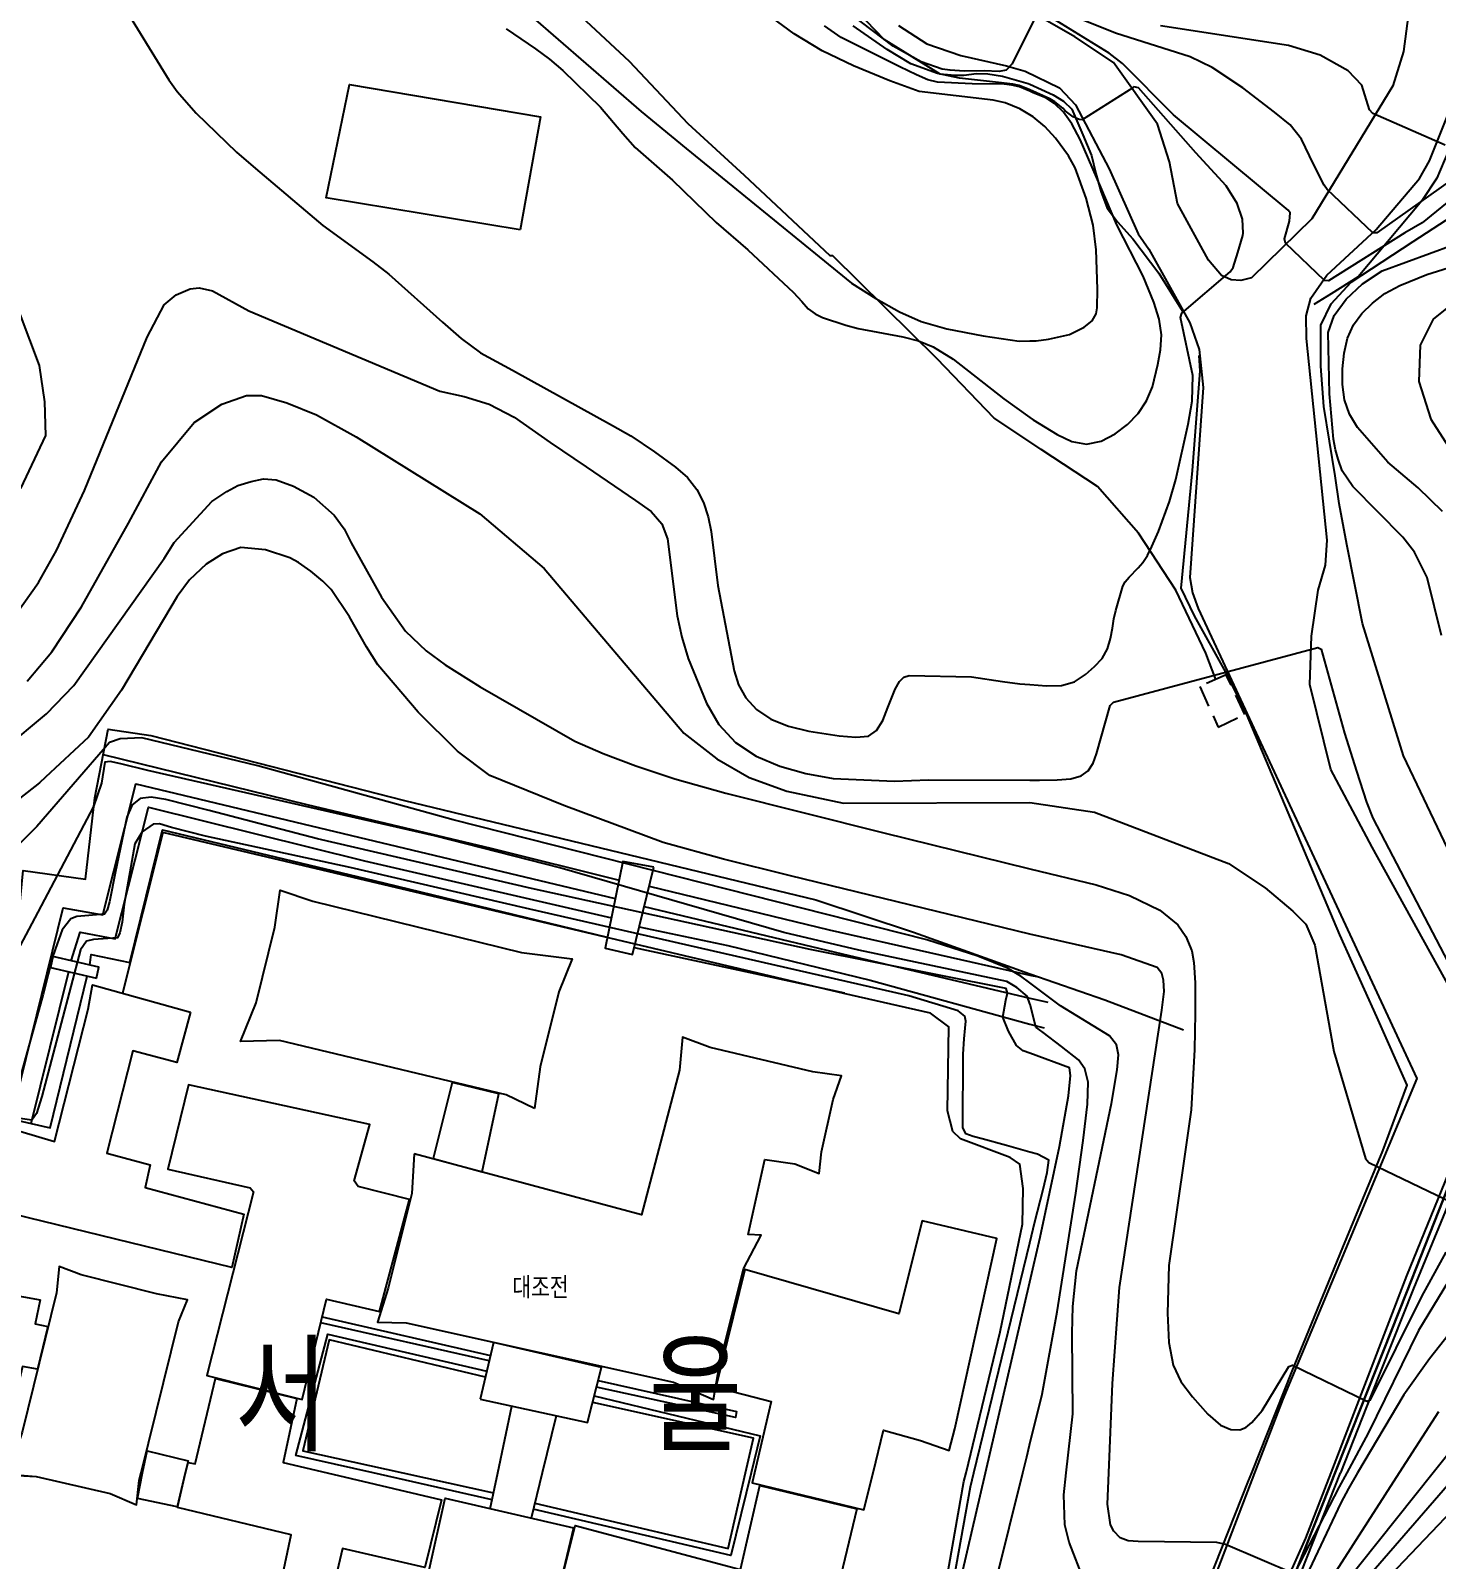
# Model space of a CAD drawing. Header units: feet. Extents: x 197796 to 199821, y 552499 to 555392.
# Drawn here: x 199281.3 to 199412.2, y 553375.1 to 553517.4 of the extents above; entities that cross this region are included whole.
import ezdxf

# ---------------------------------------------------------------- set-up
doc = ezdxf.new("R2010")
doc.units = ezdxf.units.FT
doc.header["$MEASUREMENT"] = 0
doc.linetypes.add('ANYANG3', pattern=[3, 2, -1])
for name, color, linetype in [('AAA004', 7, 'ANYANG3'), ('AAA008', 7, 'CONTINUOUS'), ('AAC001', 7, 'CONTINUOUS'), ('ADA085', 1, 'CONTINUOUS'), ('AE150', 7, 'CONTINUOUS'), ('AZ0801', 7, 'CONTINUOUS'), ('AZ0803', 7, 'CONTINUOUS'), ('CAA001', 7, 'CONTINUOUS'), ('CAA002', 30, 'CONTINUOUS'), ('wipco_image', 2, 'CONTINUOUS'), ('wipco_지적', 20, 'CONTINUOUS'), ('ZC003', 7, 'CONTINUOUS'), ('ZC601', 7, 'CONTINUOUS')]:
    doc.layers.add(name, color=color, linetype=linetype)
doc.styles.add('NGSW', font='ROMANS.shx', dxfattribs={"bigfont": 'NGSW.shx'})
picture_1 = doc.add_image_def('image1.jpg', size_in_pixel=(8269, 5907))

msp = doc.modelspace()

# ---------------------------------------------------------------- linework, layer by layer
at = {"layer": 'AAA004', "color": 255}
msp.add_lwpolyline([(199392.66, 553457.45), (199390.2, 553456.37), (199391.9, 553452.6), (199394.4, 553453.77), (199392.66, 553457.45)], dxfattribs=at)
at = {"layer": 'AAA008', "color": 255}
for points in [[(199326.94, 553498.86), (199308.87, 553501.85), (199311.05, 553512.39), (199328.81, 553509.38), (199326.94, 553498.86)], [(199328.26, 553417.08), (199325.64, 553418.37), (199304.53, 553423.43), (199300.89, 553423.34), (199302.36, 553426.93), (199304.08, 553433.96), (199304.57, 553437.42), (199307.62, 553436.38), (199327.06, 553431.62), (199331.77, 553431.02), (199330.52, 553427.96), (199328.8, 553420.98), (199328.26, 553417.08)], [(199296.24, 553426.07), (199294.98, 553421.37), (199290.88, 553422.45), (199288.45, 553412.93), (199292.48, 553411.85), (199292.02, 553409.73), (199301.21, 553407.27), (199300.08, 553402.3), (199277.06, 553407.91), (199274.57, 553398.02), (199270.03, 553399.22), (199274.16, 553416.82), (199283.59, 553414.02), (199286.72, 553426.33), (199287.12, 553428.6), (199296.24, 553426.07)], [(199317.06, 553412.88), (199316.84, 553409.19), (199314.63, 553400.38), (199313.65, 553397.2), (199316.32, 553397.15), (199341.2, 553391.62), (199344.93, 553390), (199345.5, 553393.23), (199347.73, 553402.16), (199349.38, 553405.32), (199348.15, 553405.37), (199349.7, 553412.36), (199352.51, 553411.93), (199354.77, 553411.04), (199354.97, 553413.05), (199356.07, 553417.92), (199356.85, 553420.12), (199354.18, 553420.51), (199344.62, 553422.76), (199342.05, 553423.74), (199341.75, 553420.65), (199338.22, 553407.19), (199317.06, 553412.88)], [(199318.82, 553412.43), (199323.38, 553411.19), (199324.94, 553418.47), (199320.59, 553419.52), (199318.82, 553412.43)], [(199313.82, 553398.19), (199316.64, 553408.63), (199311.84, 553409.84), (199311.46, 553410.36), (199312.94, 553415.6), (199296.06, 553419.29), (199294.14, 553411.46), (199301.8, 553409.7), (199302.1, 553409.34), (199297.76, 553392.23), (199306.63, 553390), (199308.89, 553399.35), (199313.82, 553398.19)], [(199359.78, 553383.17), (199360.77, 553387.15), (199364.19, 553386.2), (199366.88, 553385.27), (199367.41, 553387.29), (199371.3, 553405), (199364.37, 553406.64), (199362.18, 553397.99), (199347.86, 553402.1), (199345.15, 553391.17), (199350.29, 553389.81), (199348.74, 553383.17)], [(199291.63, 553383.18), (199295.11, 553397.23), (199295.97, 553399.28), (199293.08, 553399.83), (199286.06, 553401.62), (199284.01, 553402.39), (199283.76, 553399.95), (199280.58, 553386.96), (199279.31, 553383.18)], [(199282.23, 553399.29), (199281.77, 553397.04), (199282.95, 553396.8), (199281.99, 553392.82), (199280.61, 553393.09), (199280.13, 553391.07), (199275.64, 553392.15), (199277.54, 553400.12), (199282.23, 553399.29)], [(199295.78, 553383.18), (199296.01, 553384.14), (199296.68, 553384.03), (199298.56, 553391.97), (199306.14, 553390.1), (199304.86, 553384.14), (199308.97, 553383.18)], [(199291.78, 553383.18), (199292.19, 553385.23), (199296.02, 553384.31), (199295.75, 553383.18)], [(199279.31, 553383.18), (199279.28, 553383.07), (199281.87, 553382.84), (199288.77, 553381.26), (199291.2, 553380.21), (199291.46, 553382.48), (199291.63, 553383.18)], [(199295.75, 553383.18), (199295.01, 553380.02), (199291.31, 553380.81), (199291.78, 553383.18)], [(199308.97, 553383.18), (199319.61, 553380.67), (199318.05, 553374.38), (199310.38, 553376.14), (199308.53, 553368.23), (199303.94, 553369.5), (199305.62, 553377.42), (199295.02, 553379.95), (199295.78, 553383.18)], [(199348.74, 553383.17), (199348.52, 553382.24), (199358.92, 553379.73), (199359.78, 553383.17)], [(199340.78, 553354.36), (199342.11, 553358.88), (199343.7, 553358.58), (199346.09, 553368.03), (199330.42, 553371.68), (199332.05, 553378.27), (199347.44, 553374.2), (199349.25, 553382.01), (199358.26, 553379.82), (199354.78, 553365.23), (199354.03, 553365.78), (199350.66, 553366.76), (199347.19, 553352.62), (199340.78, 553354.36)], [(199331.89, 553378.05), (199330.34, 553371.56), (199318.43, 553374.01), (199319.94, 553380.83), (199331.89, 553378.05)]]:
    msp.add_lwpolyline(points, dxfattribs=at)
at = {"layer": 'AAC001', "color": 255}
for points in [[(199391.69, 553457.03), (199390.77, 553459.47), (199387.96, 553465.33), (199384.5, 553470.63), (199380.68, 553474.99), (199375.44, 553478.44), (199374.38, 553479.14), (199371.05, 553481.34), (199365.76, 553486.88), (199356.04, 553496.45), (199355.8, 553496.47), (199347.81, 553503.92), (199342.57, 553508.74), (199337.12, 553514.55), (199330.41, 553520.81)], [(199276.95, 553426.03), (199277.04, 553426.73), (199279.43, 553426.53), (199280.67, 553439.23), (199286.46, 553438.44), (199287.33, 553446.02), (199288.58, 553452.41), (199292.54, 553451.81), (199316.16, 553445.77), (199354.47, 553436.53), (199363.54, 553433.5), (199374.39, 553429.62), (199381.36, 553427.22), (199388.69, 553424.41)], [(199414.38, 553410.72), (199410.11, 553400.34), (199406.13, 553390.34), (199403.3, 553383.17)], [(199385.2, 553330.56), (199382.98, 553331.36), (199385.19, 553338.53), (199386.44, 553342.76), (199390.26, 553358.51), (199390.61, 553359.64), (199392.6, 553362.71), (199397.15, 553368.9), (199399.68, 553374), (199403.3, 553383.17)]]:
    msp.add_lwpolyline(points, dxfattribs=at)
at = {"layer": 'ADA085', "color": 255}
for points in [[(199409.68, 553519.26), (199409.16, 553515.47), (199408.17, 553512.27), (199400.63, 553499.9), (199395.03, 553494.42), (199394.02, 553494.15), (199393.12, 553494.23), (199392.23, 553494.61), (199391, 553496.05), (199388.14, 553501.32), (199387.39, 553505.21), (199386.28, 553508.72), (199382.17, 553514.45), (199378.58, 553516.85), (199356.57, 553529.46)], [(199362.15, 553517.88), (199364.8, 553516.2), (199367.96, 553515.09), (199372.21, 553514.15), (199373.95, 553513.63), (199377.15, 553512.1), (199378.62, 553510.51), (199381.76, 553504.55), (199384.46, 553498.51), (199385.45, 553497.07), (199389.29, 553490.22), (199390.13, 553487.74), (199390.52, 553484.19), (199389.28, 553466.53), (199389.53, 553465.1), (199390.05, 553463.64), (199410.4, 553419.89), (199397.95, 553390.03), (199395.31, 553383.17)], [(199417.2, 553421.6), (199406.24, 553441.41), (199402.4, 553448.66), (199400.46, 553456.55), (199400.6, 553461.07), (199401.23, 553465.35), (199401.9, 553467.67), (199402.06, 553470), (199400.14, 553488.75), (199400.12, 553490.87), (199400.54, 553492.51), (199402.02, 553494.67), (199406.62, 553498.9), (199410.67, 553503.66), (199411.58, 553505.3), (199415.4, 553514.85)], [(199402.42, 553383.17), (199409.48, 553401.52), (199417.3, 553420.7)], [(199324.85, 553383.18), (199326.16, 553389.39)], [(199330.27, 553388.49), (199328.97, 553383.18)], [(199324.15, 553379.83), (199324.85, 553383.18)], [(199328.97, 553383.18), (199327.94, 553378.95)], [(199395.31, 553383.17), (199391.32, 553372.8), (199382.94, 553366.94), (199382.29, 553364.65), (199381.04, 553364.79), (199380.09, 553360.87), (199376.29, 553361.36), (199375.54, 553357.86), (199376.97, 553357.59), (199375.07, 553349.31), (199376.54, 553348.7), (199375.05, 553339.04), (199365.06, 553297.8), (199364.32, 553295.92), (199362.5, 553292.29), (199361.92, 553291.6), (199350.67, 553287.78), (199350.29, 553287.97), (199350.01, 553288.77), (199349.95, 553294.31)], [(199384.69, 553330.95), (199382.53, 553331.49), (199386.37, 553345.04), (199389.6, 553359.29), (199396.71, 553369.59), (199400.09, 553377.11), (199402.42, 553383.17)], [(199387.48, 553333.52), (199394.34, 553355.03), (199397.76, 553362.96), (199413.7, 553379.68), (199420.43, 553383.17)]]:
    msp.add_lwpolyline(points, dxfattribs=at)
at = {"layer": 'AE150', "color": 255}
for points in [[(199339.38, 553439.56), (199336.5, 553440.09), (199334.83, 553432.03), (199337.38, 553431.42)], [(199287.49, 553429.22), (199287.7, 553430.24), (199283.42, 553431.23), (199283.19, 553430.23)]]:
    msp.add_lwpolyline(points, close=True, dxfattribs=at)
at = {"layer": 'AZ0801', "color": 255}
for points in [[(199410.07, 553552.05), (199411.46, 553546.59), (199412.87, 553541.11), (199414.13, 553536.3), (199415.05, 553532.06), (199415.93, 553528.59), (199416.64, 553524.55), (199416.65, 553522.36), (199416.56, 553519.35), (199416.57, 553515.34), (199415.99, 553513.2), (199415.34, 553510.91), (199414.29, 553508.33), (199412.97, 553505.3), (199412.27, 553503.69), (199410.89, 553501.58), (199407.69, 553497.75), (199404.94, 553494.49), (199402.45, 553492.92), (199400.83, 553491.92)], [(199354.98, 553522.68), (199360.8, 553516.63), (199366.01, 553513.38), (199367.42, 553513.26), (199368.22, 553513.27), (199369.4, 553513.41), (199370.48, 553513.39), (199371.84, 553513.19), (199374.23, 553512.49), (199374.38, 553512.42), (199376.54, 553511.44), (199377.51, 553510.85), (199378.28, 553510.12), (199379.33, 553507.72), (199380.12, 553505.78), (199380.52, 553504.12), (199381, 553502.46), (199381.58, 553500.88), (199382.53, 553499.63), (199383.96, 553498.04), (199386.4, 553494.85), (199388.59, 553491.3)], [(199395.04, 553383.17), (199398.8, 553392.64), (199403.51, 553404.17), (199407.26, 553413.14), (199409.52, 553419.26), (199406.7, 553425.62), (199403.25, 553433.27), (199394.55, 553453.82), (199392.63, 553457.72), (199389.72, 553462.96), (199388.48, 553465.51), (199389.52, 553476.46), (199390.25, 553485.74), (199390.14, 553487.17)], [(199288.12, 553450.05), (199307.08, 553445.39), (199324.2, 553441.31), (199336.14, 553438.35)], [(199275.68, 553418.76), (199279.95, 553417.73), (199284.38, 553435.78), (199288.06, 553435.12), (199291.14, 553447.3), (199312.65, 553442.17), (199335.78, 553436.63)], [(199285.12, 553430.84), (199285.97, 553433.52), (199289.21, 553432.89), (199292.34, 553445.14), (199312.45, 553440.16), (199335.42, 553434.84)], [(199286.85, 553430.44), (199286.98, 553431.43), (199290.59, 553430.69), (199293.64, 553443.02), (199313.3, 553438.3), (199335.04, 553433.05)], [(199338.95, 553437.79), (199355.7, 553433.73), (199374.39, 553429.51), (199375.18, 553429.34)], [(199338.48, 553435.88), (199356.9, 553431.5), (199374.38, 553427.36), (199376.07, 553426.98)], [(199338.01, 553433.99), (199346.25, 553432.27), (199359.51, 553429.05), (199374.38, 553424.93), (199375.73, 553424.59)], [(199337.54, 553432.08), (199357.12, 553427.87)], [(199275.33, 553417.08), (199281.39, 553415.71), (199284.9, 553429.83)], [(199281.39, 553415.71), (199283.18, 553415.31), (199286.62, 553429.42)], [(199324.05, 553393.6), (199308.36, 553397.15)], [(199308.49, 553397.71), (199324.17, 553394.1)], [(199313.24, 553383.18), (199306.04, 553384.81), (199309.02, 553396.09), (199323.83, 553392.65)], [(199323.7, 553392.1), (199309.16, 553395.55), (199306.71, 553385.23), (199316.01, 553383.18)], [(199334.2, 553391.78), (199347.07, 553388.9), (199346.98, 553388.32), (199334.04, 553391.15)], [(199347.91, 553383.17), (199348.65, 553386.4), (199333.68, 553389.74)], [(199333.83, 553390.34), (199349.28, 553386.64), (199348.43, 553383.17)], [(199324.32, 553380.67), (199313.24, 553383.18)], [(199316.01, 553383.18), (199324.46, 553381.32)], [(199348.43, 553383.17), (199346.54, 553375.49), (199328.15, 553379.81)], [(199328.28, 553380.36), (199346.28, 553376.13), (199347.91, 553383.17)], [(199382.29, 553364.65), (199381.84, 553364.76), (199382.56, 553367.04), (199390.78, 553372.76), (199391, 553373.05), (199394.75, 553382.43), (199395.04, 553383.17)]]:
    msp.add_lwpolyline(points, dxfattribs=at)
at = {"layer": 'AZ0803', "color": 255}
msp.add_lwpolyline([(199323.21, 553390.04), (199333.2, 553387.86), (199334.51, 553392.99), (199324.46, 553395.31)], close=True, dxfattribs=at)
at = {"layer": 'CAA001', "color": 255}
for points, elevation in [([(199327.9, 553518.83), (199338.18, 553509.88), (199342.39, 553506.44), (199357.78, 553493.92), (199360.03, 553492.48), (199362.25, 553491.24), (199364.27, 553490.34), (199366.65, 553489.67), (199370.05, 553489), (199373.4, 553488.52), (199374.38, 553488.53), (199374.98, 553488.54), (199376.12, 553488.69), (199378.08, 553489.14), (199379.45, 553489.81), (199380.18, 553490.41), (199380.56, 553491.07), (199380.65, 553491.63), (199380.68, 553493.36), (199380.57, 553497), (199380.27, 553499.31), (199379.61, 553501.82), (199378.6, 553504.64), (199377.97, 553505.76), (199376.78, 553507.41), (199375.77, 553508.5), (199374.7, 553509.38), (199374.38, 553509.58), (199373.46, 553510.15), (199372.09, 553510.71), (199370.98, 553510.95), (199364.08, 553511.76), (199361.36, 553512.74), (199357.95, 553514.13), (199355.05, 553515.52), (199352.43, 553517.13), (199350.33, 553518.66)], 55), ([(199413.06, 553506.75), (199406.3, 553509.71), (199406, 553510.05), (199405.28, 553512.34), (199404.02, 553513.67), (199401.42, 553515.14), (199398.46, 553516.03), (199386.54, 553517.87)], 50), ([(199412.81, 553472.67), (199410.53, 553474.85), (199407.72, 553477.26), (199404.9, 553480.47), (199404.13, 553481.72), (199403.69, 553483.05), (199403.49, 553484.48), (199403.49, 553485.95), (199403.65, 553487.41), (199403.96, 553488.78), (199404.51, 553490.03), (199405.3, 553491.1), (199406.29, 553492.06), (199407.44, 553492.94), (199408.84, 553493.7), (199411.35, 553494.71), (199417.2, 553496.56)], 55), ([(199278.88, 553450.53), (199282.84, 553453.83), (199285.39, 553456.47), (199293.79, 553468.28), (199294.73, 553469.77), (199298.22, 553473.59), (199299.62, 553474.53), (199300.63, 553475.08), (199301.88, 553475.44), (199303.04, 553475.71), (199304.2, 553475.62), (199305.84, 553475.03), (199307.72, 553473.99), (199309.6, 553472.33), (199310.53, 553471.04), (199311.19, 553469.75), (199314.03, 553464.69), (199316.25, 553461.53), (199318.17, 553459.69), (199319.96, 553458.4), (199323.22, 553456.35), (199332.03, 553451.29), (199334.66, 553450.13), (199337.69, 553448.98), (199341.34, 553447.79), (199346.08, 553446.45), (199360.67, 553442.77), (199374.38, 553439.41), (199380.56, 553437.92), (199383.66, 553436.91), (199386.48, 553435.56), (199388.16, 553434.2), (199388.9, 553433.09), (199389.47, 553431.77), (199389.66, 553430.67), (199389.77, 553428.8), (199389.78, 553425.94), (199389.71, 553422.6), (199389.39, 553416.97), (199388.81, 553412.84), (199387.33, 553402.47), (199387.2, 553398.05), (199387.31, 553395.33), (199387.73, 553393.21), (199388.44, 553391.7), (199389.52, 553390.25), (199390.96, 553388.63), (199392.13, 553387.61), (199393.1, 553387.21), (199393.92, 553387.2), (199394.49, 553387.4), (199395.06, 553387.88), (199396.01, 553389), (199398.49, 553393.09), (199398.85, 553393.2), (199405.76, 553389.86), (199406.1, 553389.98), (199410.88, 553399.61), (199413.14, 553403.71)], 50), ([(199369.17, 553383.17), (199374.37, 553404.6), (199374.85, 553406.55), (199375.62, 553409.56), (199376, 553411.13), (199376.14, 553412.27), (199375.1, 553412.84), (199374.38, 553413.04), (199372.22, 553413.64), (199369.93, 553414.26), (199369.11, 553414.5), (199368.43, 553414.75), (199368.14, 553415.32), (199368.18, 553422.15), (199368.27, 553423.59), (199368.35, 553424.57), (199368.41, 553425.21), (199368.33, 553425.7), (199367.72, 553426.17), (199363.1, 553427.59), (199327.43, 553435.73), (199311.11, 553439.54), (199297.64, 553442.44), (199294.48, 553443.25), (199293.34, 553443.6), (199292.76, 553443.56), (199291.75, 553442.83), (199291.05, 553441.74), (199290.07, 553436.11), (199289.86, 553434.45), (199289.67, 553433.44), (199289.44, 553432.97), (199287.21, 553432.81), (199286.54, 553432.66), (199285.99, 553431.85), (199282.39, 553418.21), (199281.91, 553416.62), (199281.48, 553416), (199274.18, 553417.05)], 45), ([(199366.1, 553366.49), (199368.85, 553381.87), (199369.17, 553383.17)], 45), ([(199414.29, 553383.17), (199398.2, 553364.67)], 45)]:
    msp.add_lwpolyline(points, dxfattribs=dict(at, elevation=elevation))
at = {"layer": 'CAA002', "color": 255}
for points, elevation in [([(199375.05, 553519), (199372.74, 553514.34), (199372.17, 553513.73), (199371.52, 553513.6), (199370.12, 553513.68), (199368.26, 553513.64), (199366.96, 553513.72), (199366.23, 553513.82), (199364.25, 553514.51), (199361.65, 553515.96), (199354.85, 553521.15)], 52), ([(199289.73, 553520.17), (199294.21, 553512.84), (199294.99, 553511.76), (199296.76, 553509.73), (199300.51, 553506.09), (199302.3, 553504.59), (199308.56, 553499.27), (199313.22, 553495.89), (199314.7, 553494.74), (199319.71, 553490.29), (199321.43, 553488.77), (199323.24, 553487.44), (199326.22, 553485.81), (199335.53, 553480.67), (199337.24, 553479.69), (199339.45, 553478.2), (199341.39, 553476.77), (199342.5, 553475.81), (199343.39, 553474.72), (199344.01, 553473.49), (199344.42, 553472.16), (199344.71, 553470.8), (199345.34, 553465.76), (199346.84, 553457.82), (199347.25, 553456.52), (199347.93, 553455.31), (199348.93, 553454.23), (199350.27, 553453.33), (199351.9, 553452.67), (199353.8, 553452.22), (199356.62, 553451.78), (199358.17, 553451.64), (199359.35, 553451.74), (199360.12, 553452.28), (199360.69, 553453.21), (199361.17, 553454.41), (199361.83, 553456.11), (199362.24, 553456.84), (199362.66, 553457.23), (199363.14, 553457.4), (199368.95, 553457.28), (199371.82, 553456.84), (199373.45, 553456.61), (199374.38, 553456.55), (199375.94, 553456.43), (199377.33, 553456.46), (199378.54, 553456.82), (199379.55, 553457.5), (199380.39, 553458.24), (199381.1, 553458.99), (199381.6, 553459.87), (199381.89, 553460.85), (199382.07, 553461.8), (199382.21, 553462.67), (199382.38, 553463.45), (199383.05, 553465.72), (199383.27, 553466.12), (199383.62, 553466.55), (199384.47, 553467.42), (199384.9, 553467.9), (199385.32, 553468.56), (199385.74, 553469.39), (199386.36, 553470.79), (199387.38, 553473.59), (199387.97, 553475.64), (199389.12, 553480.8), (199389.48, 553482.94), (199389.56, 553485.32), (199388.4, 553490.71), (199388.53, 553491.11), (199393.03, 553494.96), (199393.3, 553495.36), (199393.74, 553496.76), (199394.21, 553498.34), (199394.25, 553498.56), (199394.17, 553499.86), (199393.69, 553501.32), (199392.66, 553502.96), (199389.84, 553506.04), (199384.5, 553512.08), (199384.07, 553512.18), (199383.96, 553512.1), (199379.24, 553509.12), (199378.97, 553509.15), (199378.43, 553509.4), (199377.67, 553509.94), (199377.44, 553510.2), (199376.71, 553510.78), (199376.23, 553511.07), (199374.38, 553511.89), (199373.38, 553512.3), (199372.8, 553512.43), (199371.46, 553512.6), (199367.82, 553512.99), (199365.77, 553513.41), (199363.29, 553514.33), (199361.1, 553515.67), (199357.92, 553517.86)], 53), ([(199422.74, 553509.15), (199410.9, 553499.54), (199409.3, 553498.6), (199402.19, 553494.12), (199401.8, 553494.16), (199398.19, 553497.62), (199398.08, 553498.03), (199398.56, 553499.68), (199398.62, 553500.45), (199398.42, 553500.69), (199387.77, 553509.59), (199383.01, 553514.35), (199381.77, 553515.31), (199375.72, 553519.03)], 52), ([(199413.64, 553503.54), (199406.69, 553498.58), (199406.31, 553498.6), (199402.06, 553502.63), (199401.77, 553503.02), (199400.8, 553504.98), (199399.67, 553507.32), (199398.62, 553508.64), (199397.17, 553509.84), (199394.21, 553512.09), (199391.36, 553513.97), (199389.3, 553514.97), (199382.37, 553517.17), (199376.33, 553519.6)], 51), ([(199325.64, 553517.57), (199328.36, 553515.72), (199329.66, 553514.75), (199330.9, 553513.69), (199334.41, 553510.29), (199336.49, 553507.83), (199337.64, 553506.55), (199341.1, 553503.5), (199345.17, 553499.55), (199348.13, 553497.02), (199352.39, 553493.05), (199353.14, 553492.19), (199353.74, 553491.53), (199354.38, 553491.07), (199355.07, 553490.73), (199357.26, 553490.01), (199358.4, 553489.69), (199362.55, 553488.93), (199364.02, 553488.55), (199365.39, 553487.97), (199367.24, 553486.84), (199371.95, 553483.14), (199374.38, 553481.41), (199374.7, 553481.19), (199376.92, 553479.81), (199378.29, 553479.18), (199379.65, 553478.92), (199381.01, 553479.19), (199382.31, 553479.89), (199383.48, 553480.77), (199384.47, 553481.79), (199385.25, 553482.96), (199385.8, 553484.27), (199386.31, 553486.33), (199386.55, 553487.71), (199386.65, 553489.11), (199386.42, 553490.57), (199385.94, 553492.13), (199384.94, 553494.57), (199382.47, 553499.33), (199380.98, 553502.85), (199379.06, 553507.29), (199378.3, 553508.73), (199377.52, 553509.83), (199376.68, 553510.64), (199375.88, 553511.17), (199374.7, 553511.63), (199374.38, 553511.77), (199373.42, 553512.18), (199372.71, 553512.34), (199371.99, 553512.42), (199369.02, 553512.45), (199365.78, 553512.61), (199364.88, 553512.85), (199363.82, 553513.29), (199362.28, 553514.06), (199356.82, 553516.78), (199355.26, 553517.85)], 54), ([(199280.43, 553474.8), (199282.78, 553479.74), (199282.69, 553482.88), (199282.18, 553486.26), (199275.74, 553503.22)], 53), ([(199414.86, 553437.99), (199409.16, 553449.92), (199405.36, 553462.23), (199403.9, 553469.59), (199403.18, 553473.41), (199402.82, 553475.99), (199401.75, 553482.43), (199401.48, 553486.19), (199401.47, 553489.99), (199402.44, 553492), (199404.29, 553494), (199410.08, 553497.78), (199415.57, 553501.35)], 93), ([(199412.7, 553461.11), (199411.37, 553466.52), (199410.18, 553468.86), (199409.11, 553470.26), (199404.45, 553475), (199403.45, 553476.45), (199403.09, 553477.52), (199402.84, 553478.4), (199402.64, 553479.39), (199402.28, 553483.6), (199402.16, 553489.31), (199402.71, 553490.9), (199403.83, 553492.41), (199405.34, 553493.85), (199407.17, 553495.05), (199420.39, 553499.89)], 94), ([(199278.51, 553461.01), (199282.1, 553466.05), (199283.76, 553469.02), (199286.38, 553474.6), (199292.19, 553488.9), (199293.78, 553491.89), (199294.9, 553492.82), (199296.21, 553493.38), (199297.05, 553493.48), (199298.27, 553493.2), (199301.67, 553491.35), (199319.45, 553483.85), (199321.72, 553483.36), (199324.03, 553482.64), (199326.38, 553481.45), (199329.71, 553479.09), (199333.07, 553476.83), (199337.67, 553473.68), (199339.12, 553472.65), (199340.13, 553471.52), (199340.66, 553470.1), (199341.56, 553462.94), (199341.97, 553460.96), (199342.58, 553458.97), (199344.29, 553454.82), (199345.44, 553452.82), (199346.98, 553451.15), (199348.89, 553449.88), (199351.11, 553448.95), (199353.52, 553448.26), (199356.07, 553447.81), (199361.78, 553447.56), (199364.95, 553447.67), (199374.38, 553447.65), (199375.27, 553447.64), (199376.92, 553447.67), (199378.21, 553447.78), (199379.15, 553448.06), (199379.81, 553448.53), (199380.27, 553449.22), (199380.6, 553450.11), (199381.87, 553454.61), (199382.18, 553454.92), (199401.2, 553460.01), (199401.51, 553459.84), (199403.67, 553452.03), (199404.8, 553448.48), (199405.71, 553445.62), (199406.3, 553444.13), (199414.08, 553429.27)], 52), ([(199415.09, 553493.11), (199411.94, 553490.56), (199410.73, 553488.13), (199410.61, 553484.75), (199411.7, 553481.26), (199415.83, 553474.83)], 56), ([(199281.04, 553456.87), (199283.33, 553459.6), (199286.1, 553463.8), (199290.48, 553471.57), (199293.53, 553477.28), (199296.58, 553480.95), (199299.15, 553482.64), (199301.44, 553483.45), (199302.86, 553483.44), (199305.21, 553482.76), (199307.96, 553481.67), (199311.67, 553479.6), (199323.18, 553472.43), (199329.17, 553467.35), (199342.16, 553452.03), (199345.24, 553449.64), (199348.24, 553447.89), (199351.77, 553446.62), (199357.03, 553445.51), (199374.38, 553445.56), (199380.39, 553444.69), (199392.89, 553439.89), (199396.29, 553437.64), (199398.88, 553435.47), (199400.07, 553434.26), (199400.92, 553432.3), (199402.69, 553422.39), (199405.63, 553412.43), (199405.93, 553412.08), (199413.82, 553408.28)], 51), ([(199381.74, 553383.17), (199382.08, 553391.5), (199382.72, 553400.43), (199386.67, 553426.26), (199386.88, 553427.97), (199386.83, 553429.03), (199386.67, 553429.66), (199386.22, 553430.22), (199382.89, 553431.41), (199374.38, 553433.32), (199352.09, 553438.75), (199345.86, 553440.31), (199340.25, 553441.85), (199330.99, 553445.31), (199324.1, 553448.1), (199321.1, 553450.35), (199317.44, 553453.99), (199313.67, 553458.39), (199312.63, 553460.05), (199311.04, 553462.85), (199309.33, 553465.39), (199308.55, 553466.16), (199307.43, 553467.09), (199306.29, 553467.9), (199305.49, 553468.35), (199303.23, 553469.1), (199300.91, 553469.3), (199299.21, 553468.73), (199297.69, 553467.76), (199296.14, 553466.29), (199295, 553464.75), (199289.82, 553456.02), (199286.73, 553451.65), (199282.75, 553447.92), (199282.19, 553447.41), (199278.41, 553444.5)], 49), ([(199377.77, 553383.17), (199378.37, 553388.67), (199378.32, 553396.19), (199378.37, 553398.66), (199378.73, 553402), (199381.98, 553417.57), (199382.5, 553420.68), (199382.62, 553422.09), (199382.45, 553423.03), (199381.79, 553423.85), (199377.24, 553426.64), (199374.39, 553428.78), (199373.55, 553429.41), (199372.3, 553430.14), (199369.55, 553431.28), (199364.78, 553432.79), (199320.7, 553443.97), (199302.5, 553449), (199291.7, 553451.6), (199289.69, 553451.49), (199288.69, 553451.16), (199281.94, 553443.34), (199278.07, 553439.53)], 48), ([(199373.72, 553383.17), (199374.09, 553384.67), (199374.36, 553385.77), (199375.53, 553390.52), (199376.92, 553398.18), (199378.66, 553409.22), (199379.36, 553414.13), (199379.76, 553417.49), (199379.81, 553419.54), (199379.51, 553420.78), (199378.91, 553421.63), (199377.33, 553422.86), (199375.62, 553424.17), (199374.94, 553424.65), (199374.4, 553426.81), (199374.38, 553426.85), (199374.12, 553427.54), (199373.16, 553428.36), (199372.24, 553428.9), (199358.45, 553431.84), (199351.49, 553433.47), (199330.61, 553439.48), (199318.95, 553442.46), (199292.28, 553448.55), (199289.74, 553449.18), (199288.76, 553449.38), (199288.25, 553449.33), (199287.96, 553447.38), (199287.22, 553445.2), (199282.03, 553435.38), (199279.53, 553430.69)], 47), ([(199370.25, 553383.17), (199374.37, 553400.96), (199375.34, 553405.13), (199377.13, 553413.55), (199377.98, 553418.27), (199378.16, 553420.15), (199378.07, 553420.88), (199374.39, 553422.23), (199374.37, 553422.23), (199373.75, 553422.46), (199373.15, 553422.96), (199372.4, 553424.3), (199371.87, 553425.6), (199372.15, 553427.17), (199372.29, 553427.82), (199372.17, 553428.25), (199353.93, 553431.89), (199328, 553437.58), (199308.06, 553442.19), (199297.97, 553444.83), (199293.94, 553445.85), (199292.56, 553446.07), (199291.54, 553445.96), (199290.82, 553445.37), (199290.3, 553444.22), (199289.26, 553439.14), (199288.69, 553436.32), (199288.47, 553435.55), (199288.23, 553435.17), (199285.67, 553434.96), (199285.11, 553434.76), (199284.28, 553433.73), (199283.81, 553432.41), (199283.41, 553431.26), (199282.51, 553427.74), (199279.92, 553418.34)], 46), ([(199368.44, 553383.17), (199371.63, 553396.32), (199373.69, 553406.33), (199373.77, 553409.65), (199373.45, 553411.91), (199372.55, 553412.52), (199367.94, 553414.26), (199367.2, 553414.95), (199366.7, 553416.88), (199366.85, 553424.68), (199365.13, 553425.97), (199357.06, 553427.81), (199293.66, 553442.79), (199289.9, 553427.83)], 44), ([(199413.79, 553401.75), (199410.58, 553396.42), (199405.87, 553386.87), (199403.88, 553383.17)], 49), ([(199417.39, 553401.15), (199411.6, 553393.81), (199409.19, 553390.44), (199404.89, 553383.17)], 48), ([(199412.42, 553388.86), (199408.76, 553383.17)], 47), ([(199415.52, 553387.68), (199411.92, 553383.17)], 46), ([(199275.48, 553383.18), (199281.87, 553382.84)], 41), ([(199353.34, 553333.83), (199354.22, 553339.21), (199354.41, 553339.34), (199354.6, 553339.4), (199356.72, 553339.86), (199357.13, 553340.27), (199358.2, 553342.92), (199362.32, 553354.6), (199363.22, 553355.67), (199364.29, 553355.59), (199368.16, 553355.66), (199368.49, 553356.07), (199369.23, 553361.85), (199368.9, 553362.75), (199366.6, 553363.75), (199365.69, 553364.49), (199365.28, 553365.56), (199368.24, 553382.38), (199368.44, 553383.17)], 44), ([(199366.84, 553368.47), (199370.25, 553383.17)], 46), ([(199408.76, 553383.17), (199401.54, 553371.91), (199399.43, 553368.81), (199395.77, 553364.13), (199391.2, 553359.07), (199390.55, 553358.49), (199389.58, 553358.19), (199387.69, 553358.06), (199383.4, 553358.13), (199381.69, 553358.36), (199378.42, 553359.51), (199375.04, 553360.94), (199374.36, 553361.3), (199373.48, 553361.76), (199372.03, 553362.69), (199371.55, 553363.2), (199371.11, 553364.27), (199370.9, 553366.98), (199370.98, 553370.59), (199371.21, 553373.07), (199373.72, 553383.17)], 47), ([(199404.89, 553383.17), (199404.04, 553381.72), (199403.34, 553380.38), (199399.06, 553371.33), (199394.57, 553364.2), (199393.86, 553364.15), (199387.01, 553370.59), (199386.51, 553370.59), (199383.86, 553369.95), (199383.49, 553369.98), (199382.31, 553370.13), (199381.56, 553370.45), (199380.68, 553371.13), (199379.44, 553373.13), (199378.03, 553376.74), (199377.64, 553378.34), (199377.55, 553381.13), (199377.77, 553383.17)], 48), ([(199403.88, 553383.17), (199403.18, 553381.87), (199398.98, 553373.78), (199392.61, 553376.51), (199391.8, 553376.69), (199384.46, 553376.8), (199383.55, 553376.86), (199382.8, 553377.14), (199382.19, 553377.74), (199381.88, 553378.34), (199381.62, 553380.26), (199381.74, 553383.17)], 49), ([(199411.92, 553383.17), (199398.27, 553366.06)], 46)]:
    msp.add_lwpolyline(points, dxfattribs=dict(at, elevation=elevation))
at = {"layer": 'wipco_지적', "color": 20}
for points in [[(199397.88, 553370.78), (199409.49, 553400.03), (199413.31, 553409.7)], [(199413.31, 553409.7), (199409.49, 553400.03), (199397.88, 553370.78)]]:
    msp.add_lwpolyline(points, dxfattribs=at)

# ---------------------------------------------------------------- texts
at = {"layer": 'ZC003', "style": 'NGSW'}
msp.add_text('대조전', height=2, rotation=359.99, dxfattribs=at).set_placement((199326.2, 553399.41))
at = {"layer": 'ZC601', "style": 'NGSW'}
msp.add_text('서    울', height=10, dxfattribs=at).set_placement((199300.34, 553385.16))

# ---------------------------------------------------------------- pictures from other files: only their frames are drawn
at = {"layer": 'wipco_image'}
image = msp.add_image(picture_1, insert=(198928.54, 553018.66), size_in_units=(698.97, 499.31), rotation=5.99868, dxfattribs=at)
image.dxf.flags = 7

doc.saveas('drawing.dxf')
